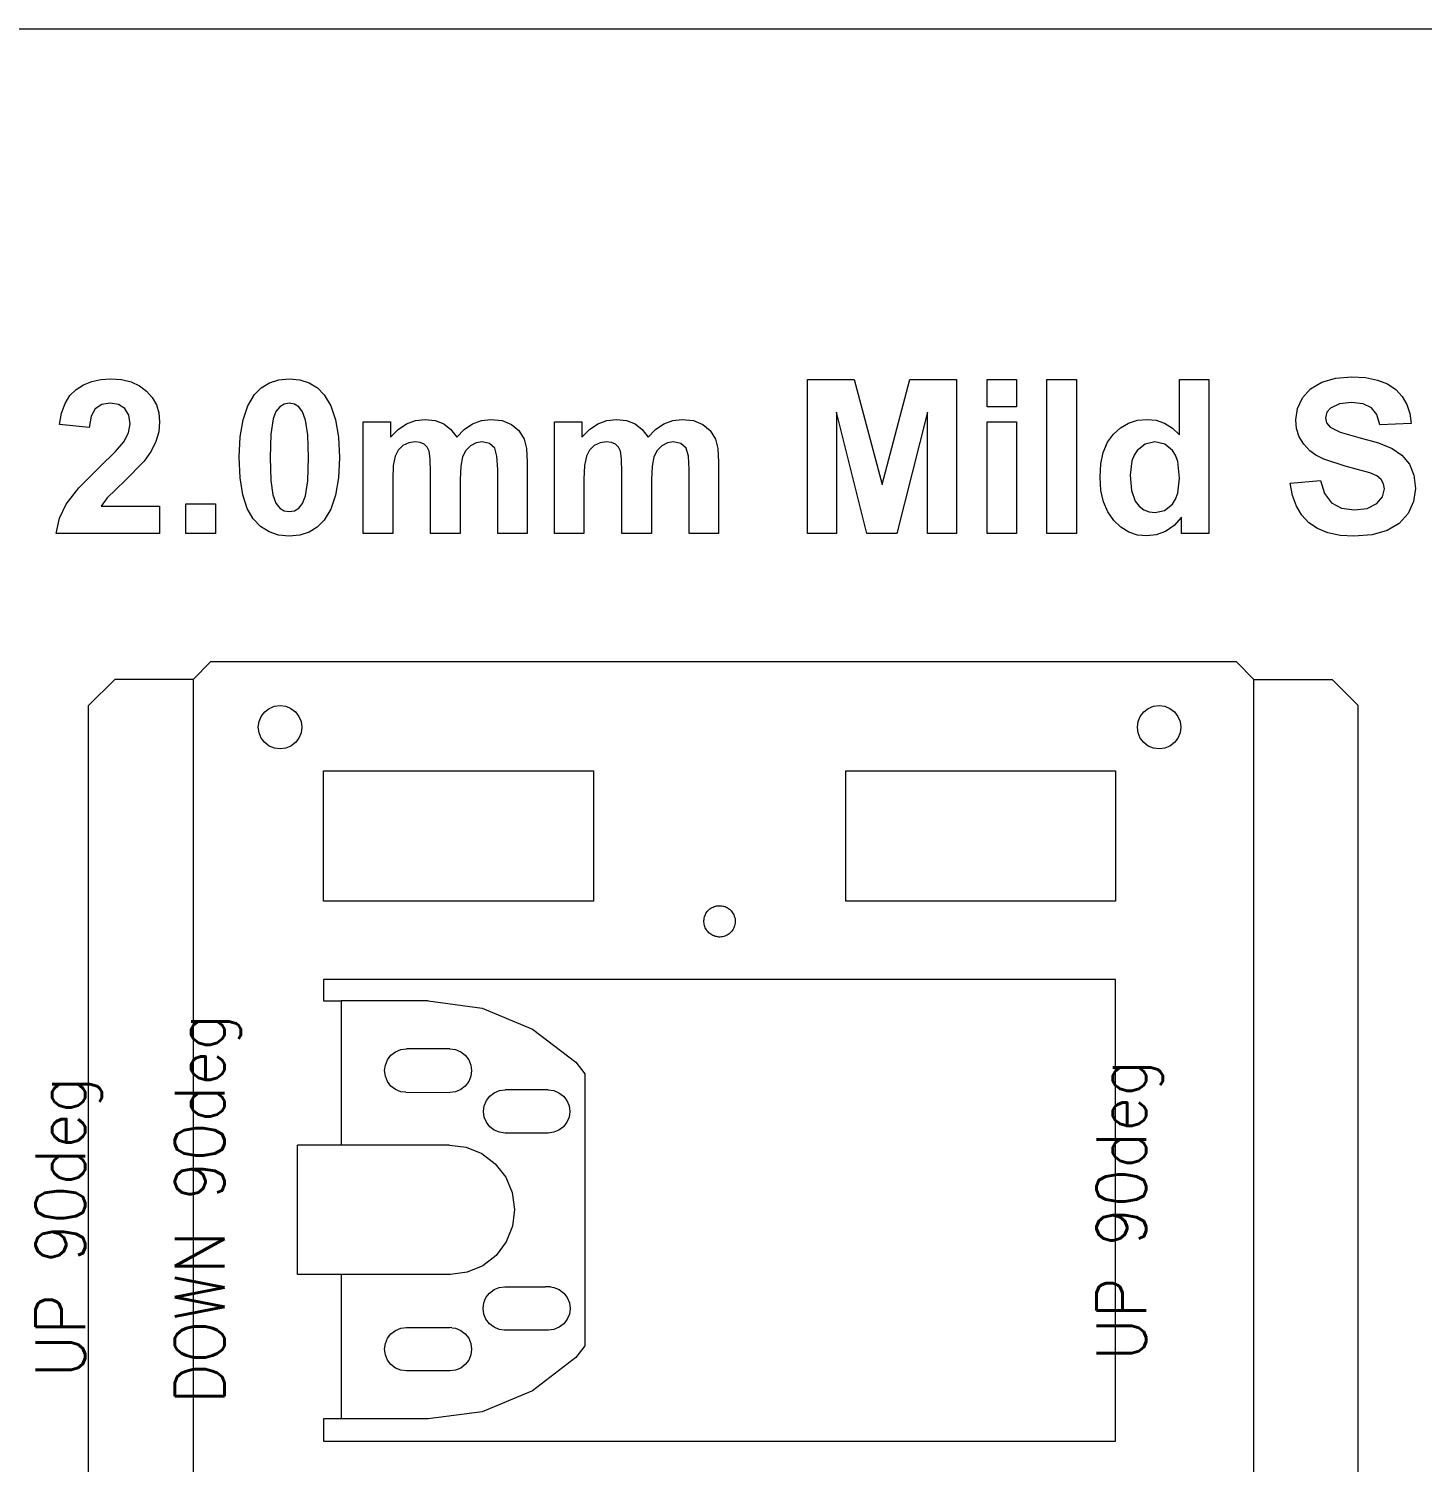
# Model space of a CAD drawing. Extents: x -144 to 2042, y -154 to 468.
# Drawn here: x 1567.9 to 1728, y 303 to 467.7 of the extents above; entities that cross this region are included whole.
import ezdxf

# ---------------------------------------------------------------- set-up
doc = ezdxf.new("R2010")
doc.units = 0
doc.layers.get('0').update_dxf_attribs({"linetype": 'CONTINUOUS', "lineweight": 25, "true_color": 0xffffff})
doc.layers.add('2.0mm Mild Steel', color=7, linetype='BYLAYER', lineweight=5)
doc.layers.add('Layer0', color=7, linetype='BYLAYER', lineweight=5)
doc.styles.add('textstyle0', font='')
doc.styles.add('textstyle5', font='')
doc.styles.add('textstyle6', font='')
doc.styles.get('textstyle0').set_extended_font_data('Standard')
doc.styles.get('textstyle5').set_extended_font_data('Standard')
doc.styles.get('textstyle6').set_extended_font_data('Standard')

msp = doc.modelspace()

# ---------------------------------------------------------------- linework, layer by layer
at = {"layer": '2.0mm Mild Steel'}
for p, q in [((1573.37, 426.22), (1574.21, 426.75)), ((1574.21, 426.75), (1575.16, 427.13)), ((1575.16, 427.13), (1576.2, 427.36)), ((1576.2, 427.36), (1577.35, 427.44)), ((1577.35, 427.44), (1578.59, 427.35)), ((1578.59, 427.35), (1579.69, 427.08)), ((1579.69, 427.08), (1580.65, 426.64)), ((1580.65, 426.64), (1581.47, 426.03)), ((1594.64, 426.42), (1595.57, 426.99)), ((1595.57, 426.99), (1596.65, 427.32)), ((1596.65, 427.32), (1597.86, 427.44)), ((1597.86, 427.44), (1599.08, 427.32)), ((1599.08, 427.32), (1600.15, 426.98)), ((1600.15, 426.98), (1601.09, 426.41)), ((1657.41, 409.67), (1657.41, 427.37)), ((1657.41, 427.37), (1662.76, 427.37)), ((1662.76, 427.37), (1665.97, 415.29)), ((1665.97, 415.29), (1669.15, 427.37)), ((1669.15, 427.37), (1674.51, 427.37)), ((1674.51, 427.37), (1674.51, 409.67)), ((1678.03, 424.23), (1678.03, 427.37)), ((1678.03, 427.37), (1681.43, 427.37)), ((1681.43, 427.37), (1681.43, 424.23)), ((1684.9, 409.67), (1684.9, 427.37)), ((1684.9, 427.37), (1688.29, 427.37)), ((1688.29, 427.37), (1688.29, 409.67)), ((1700.14, 420.99), (1700.14, 427.37)), ((1700.14, 427.37), (1703.53, 427.37)), ((1703.53, 427.37), (1703.53, 409.67)), ((1715.2, 426.3), (1716.48, 427.05)), ((1716.48, 427.05), (1718.07, 427.51)), ((1718.07, 427.51), (1719.96, 427.67)), ((1719.96, 427.67), (1721.52, 427.58)), ((1721.52, 427.58), (1722.88, 427.3)), ((1722.88, 427.3), (1724.03, 426.85)), ((1724.03, 426.85), (1724.98, 426.21)), ((1572.09, 424.6), (1572.65, 425.51)), ((1572.65, 425.51), (1573.37, 426.22)), ((1581.47, 426.03), (1582.12, 425.28)), ((1582.12, 425.28), (1582.59, 424.44)), ((1593.09, 424.35), (1593.85, 425.63)), ((1593.85, 425.63), (1594.64, 426.42)), ((1601.09, 426.41), (1601.88, 425.6)), ((1601.88, 425.6), (1602.64, 424.34)), ((1713.69, 424.04), (1714.27, 425.26)), ((1714.27, 425.26), (1715.2, 426.3)), ((1724.98, 426.21), (1725.72, 425.42)), ((1725.72, 425.42), (1726.26, 424.5)), ((1571.47, 422.2), (1571.7, 423.5)), ((1571.7, 423.5), (1572.09, 424.6)), ((1575.57, 423.99), (1575.08, 423.13)), ((1576.31, 424.47), (1575.57, 423.99)), ((1577.26, 424.63), (1576.31, 424.47)), ((1578.22, 424.47), (1577.26, 424.63)), ((1578.95, 424.02), (1578.22, 424.47)), ((1579.41, 423.27), (1578.95, 424.02)), ((1582.59, 424.44), (1582.87, 423.52)), ((1582.87, 423.52), (1582.96, 422.51)), ((1592.55, 422.73), (1593.09, 424.35)), ((1596.33, 423.69), (1596.01, 422.83)), ((1596.76, 424.23), (1596.33, 423.69)), ((1597.28, 424.53), (1596.76, 424.23)), ((1597.86, 424.63), (1597.28, 424.53)), ((1598.44, 424.53), (1597.86, 424.63)), ((1598.95, 424.23), (1598.44, 424.53)), ((1599.39, 423.65), (1598.95, 424.23)), ((1599.74, 422.68), (1599.39, 423.65)), ((1602.64, 424.34), (1603.18, 422.71)), ((1664.23, 409.67), (1660.73, 423.6)), ((1660.73, 423.6), (1660.73, 409.67)), ((1671.19, 423.6), (1667.68, 409.67)), ((1671.19, 409.67), (1671.19, 423.6)), ((1681.43, 424.23), (1678.03, 424.23)), ((1713.5, 422.73), (1713.69, 424.04)), ((1717.06, 423.59), (1716.92, 422.97)), ((1717.49, 424.07), (1717.06, 423.59)), ((1718.54, 424.55), (1717.49, 424.07)), ((1719.92, 424.71), (1718.54, 424.55)), ((1721.24, 424.56), (1719.92, 424.71)), ((1722.19, 424.11), (1721.24, 424.56)), ((1722.81, 423.32), (1722.19, 424.11)), ((1723.17, 422.15), (1722.81, 423.32)), ((1726.26, 424.5), (1726.6, 423.47)), ((1726.6, 423.47), (1726.75, 422.31)), ((1574.85, 421.86), (1571.47, 422.2)), ((1575.08, 423.13), (1574.85, 421.86)), ((1579.38, 421.24), (1579.56, 422.27)), ((1579.56, 422.27), (1579.41, 423.27)), ((1582.96, 422.51), (1582.86, 421.35)), ((1592.22, 420.76), (1592.55, 422.73)), ((1596.01, 422.83), (1595.75, 421.06)), ((1599.98, 421.02), (1599.74, 422.68)), ((1603.18, 422.71), (1603.5, 420.73)), ((1606.35, 422.49), (1609.47, 422.49)), ((1606.35, 409.67), (1606.35, 422.49)), ((1609.47, 422.49), (1609.47, 420.74)), ((1610.35, 421.63), (1611.31, 422.27)), ((1611.31, 422.27), (1612.35, 422.65)), ((1612.35, 422.65), (1613.47, 422.78)), ((1613.47, 422.78), (1614.62, 422.65)), ((1614.62, 422.65), (1615.61, 422.27)), ((1615.61, 422.27), (1616.43, 421.63)), ((1617.97, 421.63), (1618.91, 422.27)), ((1618.91, 422.27), (1619.93, 422.65)), ((1619.93, 422.65), (1621, 422.78)), ((1621, 422.78), (1622.31, 422.63)), ((1622.31, 422.63), (1623.39, 422.2)), ((1623.39, 422.2), (1624.25, 421.5)), ((1628.33, 422.49), (1631.46, 422.49)), ((1628.33, 409.67), (1628.33, 422.49)), ((1631.46, 422.49), (1631.46, 420.74)), ((1632.34, 421.63), (1633.3, 422.27)), ((1633.3, 422.27), (1634.33, 422.65)), ((1634.33, 422.65), (1635.45, 422.78)), ((1635.45, 422.78), (1636.6, 422.65)), ((1636.6, 422.65), (1637.59, 422.27)), ((1637.59, 422.27), (1638.41, 421.63)), ((1639.95, 421.63), (1640.9, 422.27)), ((1640.9, 422.27), (1641.91, 422.65)), ((1641.91, 422.65), (1642.99, 422.78)), ((1642.99, 422.78), (1644.29, 422.63)), ((1644.29, 422.63), (1645.38, 422.2)), ((1645.38, 422.2), (1646.23, 421.5)), ((1678.03, 409.67), (1678.03, 422.49)), ((1678.03, 422.49), (1681.43, 422.49)), ((1681.43, 422.49), (1681.43, 409.67)), ((1692.54, 421.08), (1693.36, 421.82)), ((1693.36, 421.82), (1694.28, 422.35)), ((1694.28, 422.35), (1695.3, 422.67)), ((1695.3, 422.67), (1696.42, 422.78)), ((1696.42, 422.78), (1697.46, 422.67)), ((1697.46, 422.67), (1698.42, 422.33)), ((1698.42, 422.33), (1699.32, 421.77)), ((1699.32, 421.77), (1700.14, 420.99)), ((1713.6, 421.72), (1713.5, 422.73)), ((1713.91, 420.79), (1713.6, 421.72)), ((1716.92, 422.97), (1717.05, 422.39)), ((1717.05, 422.39), (1717.45, 421.9)), ((1717.45, 421.9), (1718.61, 421.32)), ((1726.75, 422.31), (1723.17, 422.15)), ((1577.9, 419.09), (1578.86, 420.19)), ((1578.86, 420.19), (1579.38, 421.24)), ((1582.53, 420.24), (1581.98, 419.13)), ((1582.86, 421.35), (1582.53, 420.24)), ((1592.11, 418.43), (1592.22, 420.76)), ((1595.75, 421.06), (1595.66, 418.4)), ((1600.06, 418.4), (1599.98, 421.02)), ((1603.5, 420.73), (1603.61, 418.4)), ((1609.47, 420.74), (1610.35, 421.63)), ((1611.58, 420.08), (1610.91, 419.76)), ((1612.32, 420.18), (1611.58, 420.08)), ((1612.91, 420.12), (1612.32, 420.18)), ((1613.36, 419.92), (1612.91, 420.12)), ((1616.43, 421.63), (1617.09, 420.74)), ((1617.09, 420.74), (1617.97, 421.63)), ((1619.32, 420.07), (1618.67, 419.75)), ((1620.01, 420.18), (1619.32, 420.07)), ((1620.86, 420), (1620.01, 420.18)), ((1621.46, 419.46), (1620.86, 420)), ((1624.25, 421.5), (1624.85, 420.52)), ((1624.85, 420.52), (1625.12, 419.45)), ((1631.46, 420.74), (1632.34, 421.63)), ((1633.56, 420.08), (1632.89, 419.76)), ((1634.31, 420.18), (1633.56, 420.08)), ((1634.89, 420.12), (1634.31, 420.18)), ((1635.34, 419.92), (1634.89, 420.12)), ((1638.41, 421.63), (1639.08, 420.74)), ((1639.08, 420.74), (1639.95, 421.63)), ((1641.31, 420.07), (1640.66, 419.75)), ((1642, 420.18), (1641.31, 420.07)), ((1642.85, 420), (1642, 420.18)), ((1643.45, 419.46), (1642.85, 420)), ((1646.23, 421.5), (1646.84, 420.52)), ((1646.84, 420.52), (1647.1, 419.45)), ((1691.39, 418.99), (1691.87, 420.14)), ((1691.87, 420.14), (1692.54, 421.08)), ((1697.31, 420.18), (1696.2, 419.94)), ((1698.44, 419.94), (1697.31, 420.18)), ((1714.42, 419.94), (1713.91, 420.79)), ((1718.61, 421.32), (1720.73, 420.71)), ((1720.73, 420.71), (1723, 420.09)), ((1723, 420.09), (1724.59, 419.44)), ((1576.05, 417.3), (1577.9, 419.09)), ((1581.98, 419.13), (1581.18, 417.97)), ((1592.21, 416.08), (1592.11, 418.43)), ((1595.66, 418.4), (1595.74, 415.77)), ((1599.97, 415.73), (1600.06, 418.4)), ((1603.61, 418.4), (1603.5, 416.06)), ((1610.01, 418.54), (1609.81, 417.48)), ((1610.37, 419.24), (1610.01, 418.54)), ((1610.91, 419.76), (1610.37, 419.24)), ((1613.69, 419.58), (1613.36, 419.92)), ((1613.92, 419.11), (1613.69, 419.58)), ((1614.05, 418.23), (1613.92, 419.11)), ((1617.77, 418.47), (1617.56, 417.39)), ((1618.13, 419.21), (1617.77, 418.47)), ((1618.67, 419.75), (1618.13, 419.21)), ((1621.72, 418.56), (1621.46, 419.46)), ((1621.81, 417), (1621.72, 418.56)), ((1625.12, 419.45), (1625.2, 417.86)), ((1631.99, 418.54), (1631.79, 417.48)), ((1632.36, 419.24), (1631.99, 418.54)), ((1632.89, 419.76), (1632.36, 419.24)), ((1635.67, 419.58), (1635.34, 419.92)), ((1635.9, 419.11), (1635.67, 419.58)), ((1636.04, 418.23), (1635.9, 419.11)), ((1639.75, 418.47), (1639.54, 417.39)), ((1640.12, 419.21), (1639.75, 418.47)), ((1640.66, 419.75), (1640.12, 419.21)), ((1643.71, 418.56), (1643.45, 419.46)), ((1643.8, 417), (1643.71, 418.56)), ((1647.1, 419.45), (1647.19, 417.86)), ((1691.11, 417.66), (1691.39, 418.99)), ((1694.93, 418.68), (1694.68, 418.03)), ((1695.29, 419.22), (1694.93, 418.68)), ((1696.2, 419.94), (1695.29, 419.22)), ((1699.35, 419.21), (1698.44, 419.94)), ((1699.7, 418.65), (1699.35, 419.21)), ((1699.95, 417.93), (1699.7, 418.65)), ((1715.13, 419.17), (1714.42, 419.94)), ((1715.82, 418.67), (1715.13, 419.17)), ((1716.72, 418.21), (1715.82, 418.67)), ((1724.59, 419.44), (1725.7, 418.66)), ((1725.7, 418.66), (1726.55, 417.64)), ((1573.67, 414.91), (1576.05, 417.3)), ((1581.18, 417.97), (1578.95, 415.72)), ((1609.81, 417.48), (1609.74, 415.9)), ((1614.1, 416.69), (1614.05, 418.23)), ((1617.56, 417.39), (1617.49, 415.82)), ((1621.81, 409.67), (1621.81, 417)), ((1625.2, 417.86), (1625.2, 409.67)), ((1631.79, 417.48), (1631.72, 415.9)), ((1636.08, 416.69), (1636.04, 418.23)), ((1639.54, 417.39), (1639.47, 415.82)), ((1643.8, 409.67), (1643.8, 417)), ((1647.19, 417.86), (1647.19, 409.67)), ((1691.01, 416.13), (1691.11, 417.66)), ((1694.68, 418.03), (1694.48, 416.36)), ((1700.15, 416.03), (1699.95, 417.93)), ((1719.16, 417.42), (1716.72, 418.21)), ((1722.03, 416.65), (1719.16, 417.42)), ((1726.55, 417.64), (1727.08, 416.37)), ((1578.95, 415.72), (1576.92, 413.76)), ((1592.51, 414.11), (1592.21, 416.08)), ((1595.74, 415.77), (1595.98, 414.12)), ((1599.71, 413.98), (1599.97, 415.73)), ((1603.5, 416.06), (1603.17, 414.08)), ((1609.74, 415.9), (1609.74, 409.67)), ((1614.1, 409.67), (1614.1, 416.69)), ((1617.49, 415.82), (1617.49, 409.67)), ((1631.72, 415.9), (1631.72, 409.67)), ((1636.08, 409.67), (1636.08, 416.69)), ((1639.47, 415.82), (1639.47, 409.67)), ((1691.11, 414.62), (1691.01, 416.13)), ((1694.48, 416.36), (1694.62, 414.59)), ((1699.94, 414.3), (1700.15, 416.03)), ((1712.86, 415.43), (1716.34, 415.76)), ((1713.13, 414.03), (1712.86, 415.43)), ((1716.34, 415.76), (1716.81, 414.25)), ((1722.81, 416.29), (1722.03, 416.65)), ((1723.31, 415.88), (1722.81, 416.29)), ((1723.59, 415.39), (1723.31, 415.88)), ((1723.68, 414.81), (1723.59, 415.39)), ((1727.08, 416.37), (1727.25, 414.82)), ((1572.23, 413.05), (1573.67, 414.91)), ((1576.92, 413.76), (1576.23, 412.82)), ((1593, 412.54), (1592.51, 414.11)), ((1595.98, 414.12), (1596.33, 413.15)), ((1599.39, 413.12), (1599.71, 413.98)), ((1603.17, 414.08), (1602.63, 412.45)), ((1691.4, 413.29), (1691.11, 414.62)), ((1694.62, 414.59), (1695.04, 413.39)), ((1699.33, 413.05), (1699.69, 413.61)), ((1699.69, 413.61), (1699.94, 414.3)), ((1713.57, 412.81), (1713.13, 414.03)), ((1716.81, 414.25), (1717.61, 413.19)), ((1722.8, 413.1), (1723.46, 413.89)), ((1723.46, 413.89), (1723.68, 414.81)), ((1727.25, 414.82), (1727.04, 413.35)), ((1571.46, 411.41), (1572.23, 413.05)), ((1576.23, 412.82), (1582.96, 412.82)), ((1582.96, 412.82), (1582.96, 409.67)), ((1585.98, 409.67), (1585.98, 413.06)), ((1585.98, 413.06), (1589.37, 413.06)), ((1589.37, 413.06), (1589.37, 409.67)), ((1593.7, 411.35), (1593, 412.54)), ((1596.33, 413.15), (1596.77, 412.56)), ((1596.77, 412.56), (1597.28, 412.28)), ((1597.28, 412.28), (1597.86, 412.18)), ((1597.86, 412.18), (1598.44, 412.28)), ((1598.44, 412.28), (1598.96, 412.57)), ((1598.96, 412.57), (1599.39, 413.12)), ((1602.63, 412.45), (1601.87, 411.18)), ((1691.9, 412.14), (1691.4, 413.29)), ((1692.59, 411.16), (1691.9, 412.14)), ((1695.04, 413.39), (1695.49, 412.8)), ((1695.49, 412.8), (1696.03, 412.39)), ((1696.03, 412.39), (1696.64, 412.14)), ((1696.64, 412.14), (1697.34, 412.06)), ((1697.34, 412.06), (1698.42, 412.31)), ((1698.42, 412.31), (1699.33, 413.05)), ((1714.2, 411.77), (1713.57, 412.81)), ((1715.01, 410.9), (1714.2, 411.77)), ((1717.61, 413.19), (1718.74, 412.58)), ((1718.74, 412.58), (1720.2, 412.37)), ((1720.2, 412.37), (1721.72, 412.55)), ((1721.72, 412.55), (1722.8, 413.1)), ((1726.41, 411.97), (1725.39, 410.82)), ((1727.04, 413.35), (1726.41, 411.97)), ((1571.07, 409.67), (1571.46, 411.41)), ((1594.55, 410.48), (1593.7, 411.35)), ((1595.53, 409.86), (1594.55, 410.48)), ((1601.08, 410.38), (1600.15, 409.82)), ((1601.87, 411.18), (1601.08, 410.38)), ((1693.41, 410.38), (1692.59, 411.16)), ((1694.32, 409.82), (1693.41, 410.38)), ((1699.52, 410.59), (1698.53, 409.91)), ((1700.38, 411.55), (1699.52, 410.59)), ((1700.38, 409.67), (1700.38, 411.55)), ((1716.01, 410.23), (1715.01, 410.9)), ((1717.2, 409.74), (1716.01, 410.23)), ((1725.39, 410.82), (1724.02, 410)), ((1582.96, 409.67), (1571.07, 409.67)), ((1589.37, 409.67), (1585.98, 409.67)), ((1596.63, 409.49), (1595.53, 409.86)), ((1597.86, 409.37), (1596.63, 409.49)), ((1599.07, 409.48), (1597.86, 409.37)), ((1600.15, 409.82), (1599.07, 409.48)), ((1609.74, 409.67), (1606.35, 409.67)), ((1617.49, 409.67), (1614.1, 409.67)), ((1625.2, 409.67), (1621.81, 409.67)), ((1631.72, 409.67), (1628.33, 409.67)), ((1639.47, 409.67), (1636.08, 409.67)), ((1647.19, 409.67), (1643.8, 409.67)), ((1660.73, 409.67), (1657.41, 409.67)), ((1667.68, 409.67), (1664.23, 409.67)), ((1674.51, 409.67), (1671.19, 409.67)), ((1681.43, 409.67), (1678.03, 409.67)), ((1688.29, 409.67), (1684.9, 409.67)), ((1695.31, 409.49), (1694.32, 409.82)), ((1696.37, 409.38), (1695.31, 409.49)), ((1697.45, 409.51), (1696.37, 409.38)), ((1698.53, 409.91), (1697.45, 409.51)), ((1703.53, 409.67), (1700.38, 409.67)), ((1718.59, 409.45), (1717.2, 409.74)), ((1720.17, 409.35), (1718.59, 409.45)), ((1722.28, 409.52), (1720.17, 409.35)), ((1724.02, 410), (1722.28, 409.52))]:
    msp.add_line(p, q, dxfattribs=at)
at = {"layer": 'Layer0'}
for p, q in [((1391.75, 467.66), (2042.09, 467.66)), ((1586.8, 392.91), (1588.8, 394.91)), ((1706.68, 394.91), (1588.8, 394.91)), ((1708.68, 392.91), (1706.68, 394.91)), ((1577.8, 392.91), (1574.8, 389.91)), ((1586.8, 392.91), (1577.8, 392.91)), ((1708.68, 392.91), (1717.68, 392.91)), ((1720.68, 389.91), (1717.68, 392.91)), ((1574.8, 273.91), (1574.8, 389.91)), ((1594.63, 388.66), (1595.03, 389.18)), ((1595.03, 389.18), (1595.55, 389.58)), ((1595.55, 389.58), (1596.15, 389.83)), ((1596.15, 389.83), (1596.8, 389.91)), ((1596.8, 389.91), (1597.45, 389.83)), ((1597.45, 389.83), (1598.05, 389.58)), ((1598.05, 389.58), (1598.57, 389.18)), ((1598.57, 389.18), (1598.96, 388.66)), ((1695.63, 388.66), (1696.03, 389.18)), ((1696.03, 389.18), (1696.55, 389.58)), ((1696.55, 389.58), (1697.15, 389.83)), ((1697.15, 389.83), (1697.8, 389.91)), ((1697.8, 389.91), (1698.45, 389.83)), ((1698.45, 389.83), (1699.05, 389.58)), ((1699.05, 389.58), (1699.57, 389.18)), ((1699.57, 389.18), (1699.96, 388.66)), ((1720.68, 273.91), (1720.68, 389.91)), ((1594.3, 387.41), (1594.38, 388.06)), ((1594.38, 386.76), (1594.3, 387.41)), ((1594.38, 388.06), (1594.63, 388.66)), ((1598.96, 388.66), (1599.21, 388.06)), ((1599.21, 388.06), (1599.3, 387.41)), ((1599.3, 387.41), (1599.21, 386.76)), ((1695.3, 387.41), (1695.38, 388.06)), ((1695.38, 386.76), (1695.3, 387.41)), ((1695.38, 388.06), (1695.63, 388.66)), ((1699.96, 388.66), (1700.21, 388.06)), ((1700.21, 388.06), (1700.3, 387.41)), ((1700.3, 387.41), (1700.21, 386.76)), ((1594.63, 386.16), (1594.38, 386.76)), ((1595.03, 385.64), (1594.63, 386.16)), ((1595.55, 385.25), (1595.03, 385.64)), ((1598.57, 385.64), (1598.05, 385.25)), ((1598.96, 386.16), (1598.57, 385.64)), ((1599.21, 386.76), (1598.96, 386.16)), ((1695.63, 386.16), (1695.38, 386.76)), ((1696.03, 385.64), (1695.63, 386.16)), ((1696.55, 385.25), (1696.03, 385.64)), ((1699.57, 385.64), (1699.05, 385.25)), ((1699.96, 386.16), (1699.57, 385.64)), ((1700.21, 386.76), (1699.96, 386.16)), ((1596.15, 385), (1595.55, 385.25)), ((1596.8, 384.91), (1596.15, 385)), ((1597.45, 385), (1596.8, 384.91)), ((1598.05, 385.25), (1597.45, 385)), ((1697.15, 385), (1696.55, 385.25)), ((1697.8, 384.91), (1697.15, 385)), ((1698.45, 385), (1697.8, 384.91)), ((1699.05, 385.25), (1698.45, 385)), ((1601.8, 367.41), (1601.8, 382.41)), ((1601.8, 382.41), (1632.8, 382.41)), ((1632.8, 382.41), (1632.8, 367.41)), ((1661.8, 382.41), (1692.8, 382.41)), ((1661.8, 367.41), (1661.8, 382.41)), ((1692.8, 382.41), (1692.8, 367.41)), ((1632.8, 367.41), (1601.8, 367.41)), ((1692.8, 367.41), (1661.8, 367.41)), ((1645.57, 365.61), (1645.61, 365.74)), ((1645.61, 365.74), (1645.67, 365.87)), ((1645.67, 365.87), (1645.73, 366)), ((1645.73, 366), (1645.81, 366.12)), ((1645.81, 366.12), (1645.89, 366.23)), ((1645.89, 366.23), (1645.98, 366.34)), ((1645.98, 366.34), (1646.08, 366.44)), ((1646.08, 366.44), (1646.19, 366.53)), ((1646.19, 366.53), (1646.31, 366.61)), ((1646.31, 366.61), (1646.43, 366.69)), ((1646.43, 366.69), (1646.55, 366.75)), ((1646.55, 366.75), (1646.69, 366.8)), ((1646.69, 366.8), (1646.82, 366.85)), ((1646.82, 366.85), (1646.96, 366.88)), ((1646.96, 366.88), (1647.1, 366.9)), ((1647.1, 366.9), (1647.24, 366.91)), ((1647.24, 366.91), (1647.38, 366.91)), ((1647.38, 366.91), (1647.52, 366.9)), ((1647.52, 366.9), (1647.66, 366.87)), ((1647.66, 366.87), (1647.8, 366.84)), ((1647.8, 366.84), (1647.93, 366.8)), ((1647.93, 366.8), (1648.06, 366.74)), ((1648.06, 366.74), (1648.19, 366.68)), ((1648.19, 366.68), (1648.31, 366.6)), ((1648.31, 366.6), (1648.42, 366.52)), ((1648.42, 366.52), (1648.53, 366.42)), ((1648.53, 366.42), (1648.63, 366.32)), ((1648.63, 366.32), (1648.72, 366.22)), ((1648.72, 366.22), (1648.8, 366.1)), ((1648.8, 366.1), (1648.87, 365.98)), ((1648.87, 365.98), (1648.94, 365.85)), ((1648.94, 365.85), (1648.99, 365.72)), ((1648.99, 365.72), (1649.03, 365.59)), ((1645.5, 365.19), (1645.51, 365.33)), ((1645.5, 365.05), (1645.5, 365.19)), ((1645.51, 364.91), (1645.5, 365.05)), ((1645.51, 365.33), (1645.53, 365.47)), ((1645.53, 364.77), (1645.51, 364.91)), ((1645.53, 365.47), (1645.57, 365.61)), ((1645.56, 364.63), (1645.53, 364.77)), ((1645.61, 364.5), (1645.56, 364.63)), ((1645.66, 364.37), (1645.61, 364.5)), ((1645.72, 364.24), (1645.66, 364.37)), ((1645.8, 364.12), (1645.72, 364.24)), ((1645.88, 364), (1645.8, 364.12)), ((1645.97, 363.9), (1645.88, 364)), ((1648.79, 364.1), (1648.7, 363.99)), ((1648.86, 364.22), (1648.79, 364.1)), ((1648.93, 364.35), (1648.86, 364.22)), ((1648.98, 364.48), (1648.93, 364.35)), ((1649.03, 364.61), (1648.98, 364.48)), ((1649.03, 365.59), (1649.07, 365.45)), ((1649.06, 364.75), (1649.03, 364.61)), ((1649.08, 364.89), (1649.06, 364.75)), ((1649.07, 365.45), (1649.09, 365.31)), ((1649.1, 365.03), (1649.08, 364.89)), ((1649.09, 365.31), (1649.1, 365.17)), ((1649.1, 365.17), (1649.1, 365.03)), ((1646.07, 363.8), (1645.97, 363.9)), ((1646.18, 363.7), (1646.07, 363.8)), ((1646.29, 363.62), (1646.18, 363.7)), ((1646.41, 363.55), (1646.29, 363.62)), ((1646.53, 363.48), (1646.41, 363.55)), ((1646.66, 363.43), (1646.53, 363.48)), ((1646.8, 363.38), (1646.66, 363.43)), ((1646.94, 363.35), (1646.8, 363.38)), ((1647.08, 363.32), (1646.94, 363.35)), ((1647.22, 363.31), (1647.08, 363.32)), ((1647.36, 363.31), (1647.22, 363.31)), ((1647.5, 363.32), (1647.36, 363.31)), ((1647.64, 363.34), (1647.5, 363.32)), ((1647.78, 363.38), (1647.64, 363.34)), ((1647.91, 363.42), (1647.78, 363.38)), ((1648.04, 363.47), (1647.91, 363.42)), ((1648.17, 363.53), (1648.04, 363.47)), ((1648.29, 363.61), (1648.17, 363.53)), ((1648.4, 363.69), (1648.29, 363.61)), ((1648.51, 363.78), (1648.4, 363.69)), ((1648.61, 363.88), (1648.51, 363.78)), ((1648.7, 363.99), (1648.61, 363.88)), ((1601.8, 358.41), (1601.8, 355.96)), ((1692.8, 358.41), (1601.8, 358.41)), ((1692.8, 305.41), (1692.8, 358.41)), ((1601.8, 355.96), (1603.8, 355.96)), ((1613.81, 355.96), (1603.8, 355.96)), ((1613.81, 355.96), (1620.02, 355.14)), ((1620.02, 355.14), (1625.81, 352.74)), ((1625.81, 352.74), (1630.78, 348.93)), ((1608.9, 348.6), (1609.15, 349.21)), ((1609.15, 349.21), (1609.54, 349.72)), ((1609.54, 349.72), (1610.06, 350.12)), ((1610.06, 350.12), (1610.66, 350.37)), ((1610.66, 350.37), (1611.31, 350.46)), ((1616.31, 350.46), (1611.31, 350.46)), ((1616.31, 350.46), (1616.96, 350.37)), ((1616.96, 350.37), (1617.56, 350.12)), ((1617.56, 350.12), (1618.08, 349.72)), ((1618.08, 349.72), (1618.48, 349.21)), ((1618.48, 349.21), (1618.73, 348.6)), ((1608.81, 347.96), (1608.9, 348.6)), ((1608.9, 347.31), (1608.81, 347.96)), ((1618.73, 348.6), (1618.81, 347.96)), ((1618.81, 347.96), (1618.73, 347.31)), ((1630.78, 348.93), (1631.81, 347.59)), ((1631.81, 347.59), (1631.81, 316.33)), ((1609.15, 346.71), (1608.9, 347.31)), ((1609.54, 346.19), (1609.15, 346.71)), ((1610.06, 345.79), (1609.54, 346.19)), ((1618.08, 346.19), (1617.56, 345.79)), ((1618.48, 346.71), (1618.08, 346.19)), ((1618.73, 347.31), (1618.48, 346.71)), ((1610.66, 345.54), (1610.06, 345.79)), ((1611.25, 345.47), (1610.66, 345.54)), ((1611.25, 345.47), (1616.31, 345.46)), ((1616.96, 345.54), (1616.31, 345.46)), ((1617.56, 345.79), (1616.96, 345.54)), ((1620.25, 343.91), (1620.5, 344.51)), ((1620.5, 344.51), (1620.89, 345.02)), ((1620.89, 345.02), (1621.41, 345.42)), ((1621.41, 345.42), (1622, 345.66)), ((1622, 345.66), (1622.65, 345.75)), ((1627.6, 345.75), (1622.65, 345.75)), ((1627.6, 345.75), (1628.25, 345.66)), ((1628.25, 345.66), (1628.84, 345.42)), ((1628.84, 345.42), (1629.36, 345.02)), ((1629.36, 345.02), (1629.75, 344.51)), ((1629.75, 344.51), (1630, 343.91)), ((1620.17, 343.27), (1620.25, 343.91)), ((1620.25, 342.63), (1620.17, 343.27)), ((1620.5, 342.03), (1620.25, 342.63)), ((1630, 342.63), (1629.75, 342.03)), ((1630, 343.91), (1630.08, 343.27)), ((1630.08, 343.27), (1630, 342.63)), ((1620.89, 341.52), (1620.5, 342.03)), ((1621.41, 341.12), (1620.89, 341.52)), ((1622, 340.88), (1621.41, 341.12)), ((1628.84, 341.12), (1628.25, 340.88)), ((1629.36, 341.52), (1628.84, 341.12)), ((1629.75, 342.03), (1629.36, 341.52)), ((1598.8, 324.52), (1598.8, 339.39)), ((1603.8, 339.39), (1598.8, 339.39)), ((1616.25, 339.39), (1603.8, 339.39)), ((1616.25, 339.39), (1618.18, 339.16)), ((1622.65, 340.79), (1622, 340.88)), ((1627.6, 340.79), (1622.65, 340.79)), ((1628.25, 340.88), (1627.6, 340.79)), ((1618.18, 339.16), (1619.98, 338.43)), ((1619.98, 338.43), (1621.53, 337.26)), ((1621.53, 337.26), (1622.72, 335.73)), ((1622.72, 335.73), (1623.48, 333.94)), ((1623.48, 333.94), (1623.75, 332.02)), ((1623.75, 332.02), (1623.51, 330.09)), ((1623.51, 330.09), (1622.78, 328.29)), ((1622.78, 328.29), (1621.61, 326.74)), ((1621.61, 326.74), (1620.08, 325.55)), ((1603.8, 324.52), (1598.8, 324.52)), ((1616.37, 324.52), (1603.8, 324.52)), ((1618.3, 324.79), (1616.37, 324.52)), ((1620.08, 325.55), (1618.3, 324.79)), ((1621.38, 322.81), (1621.98, 323.06)), ((1621.98, 323.06), (1622.63, 323.14)), ((1622.63, 323.14), (1627.24, 323.14)), ((1627.88, 323.11), (1627.24, 323.14)), ((1627.88, 323.11), (1628.27, 323.06)), ((1628.27, 323.06), (1628.88, 322.81)), ((1620.13, 320.64), (1620.21, 321.29)), ((1620.21, 321.29), (1620.46, 321.89)), ((1620.46, 321.89), (1620.86, 322.41)), ((1620.86, 322.41), (1621.38, 322.81)), ((1628.88, 322.81), (1629.39, 322.41)), ((1629.39, 322.41), (1629.79, 321.89)), ((1629.79, 321.89), (1630.04, 321.29)), ((1630.04, 321.29), (1630.13, 320.64)), ((1620.21, 320), (1620.13, 320.64)), ((1620.46, 319.39), (1620.21, 320)), ((1630.04, 320), (1629.79, 319.39)), ((1630.13, 320.64), (1630.04, 320)), ((1609.54, 317.72), (1610.06, 318.12)), ((1610.06, 318.12), (1610.66, 318.37)), ((1610.66, 318.37), (1611.31, 318.46)), ((1611.31, 318.46), (1616.31, 318.46)), ((1616.52, 318.43), (1616.31, 318.46)), ((1616.52, 318.43), (1616.96, 318.37)), ((1616.96, 318.37), (1617.56, 318.12)), ((1617.56, 318.12), (1618.08, 317.72)), ((1620.86, 318.88), (1620.46, 319.39)), ((1621.38, 318.48), (1620.86, 318.88)), ((1621.98, 318.23), (1621.38, 318.48)), ((1622.53, 318.14), (1621.98, 318.23)), ((1627.63, 318.14), (1622.53, 318.14)), ((1628.27, 318.23), (1627.63, 318.14)), ((1628.88, 318.48), (1628.27, 318.23)), ((1629.39, 318.88), (1628.88, 318.48)), ((1629.79, 319.39), (1629.39, 318.88)), ((1608.81, 315.96), (1608.9, 316.6)), ((1608.9, 316.6), (1609.15, 317.21)), ((1609.15, 317.21), (1609.54, 317.72)), ((1618.08, 317.72), (1618.48, 317.21)), ((1618.48, 317.21), (1618.73, 316.6)), ((1618.73, 316.6), (1618.81, 315.96)), ((1631.81, 316.33), (1630.78, 314.99)), ((1608.9, 315.31), (1608.81, 315.96)), ((1609.15, 314.71), (1608.9, 315.31)), ((1609.54, 314.19), (1609.15, 314.71)), ((1618.48, 314.71), (1618.08, 314.19)), ((1618.73, 315.31), (1618.48, 314.71)), ((1618.81, 315.96), (1618.73, 315.31)), ((1630.78, 314.99), (1625.81, 311.17)), ((1610.06, 313.79), (1609.54, 314.19)), ((1610.66, 313.54), (1610.06, 313.79)), ((1611.31, 313.46), (1610.66, 313.54)), ((1616.31, 313.46), (1611.31, 313.46)), ((1616.96, 313.54), (1616.31, 313.46)), ((1617.56, 313.79), (1616.96, 313.54)), ((1618.08, 314.19), (1617.56, 313.79)), ((1625.81, 311.17), (1620.02, 308.77)), ((1620.02, 308.77), (1613.81, 307.96)), ((1601.8, 307.96), (1601.8, 305.41)), ((1603.8, 307.96), (1601.8, 307.96)), ((1613.81, 307.96), (1603.8, 307.96)), ((1601.8, 305.41), (1692.8, 305.41))]:
    msp.add_line(p, q, dxfattribs=at)
at = {"layer": 'Layer0', "color": 2, "true_color": 0xffff00}
for p, q in [((1586.8, 392.91), (1586.8, 350.1)), ((1708.68, 270.91), (1708.68, 392.91)), ((1603.8, 355.96), (1603.8, 339.39)), ((1586.8, 350.1), (1586.8, 270.91)), ((1603.8, 324.52), (1603.8, 307.96))]:
    msp.add_line(p, q, dxfattribs=at)

# ---------------------------------------------------------------- texts
at = {"char_height": 20, "attachment_point": 2, "rotation": 90}
for s, insert, style in [('\\H5.71429;DOWN 90deg', (1584.69, 332.08), 'textstyle0'), ('\\H5.71429;UP 90deg', (1690.59, 331.91), 'textstyle6'), ('\\H5.71429;UP 90deg', (1568.7, 330), 'textstyle5')]:
    msp.add_mtext(s, dxfattribs=dict(at, insert=insert, style=style))

doc.saveas('drawing.dxf')
